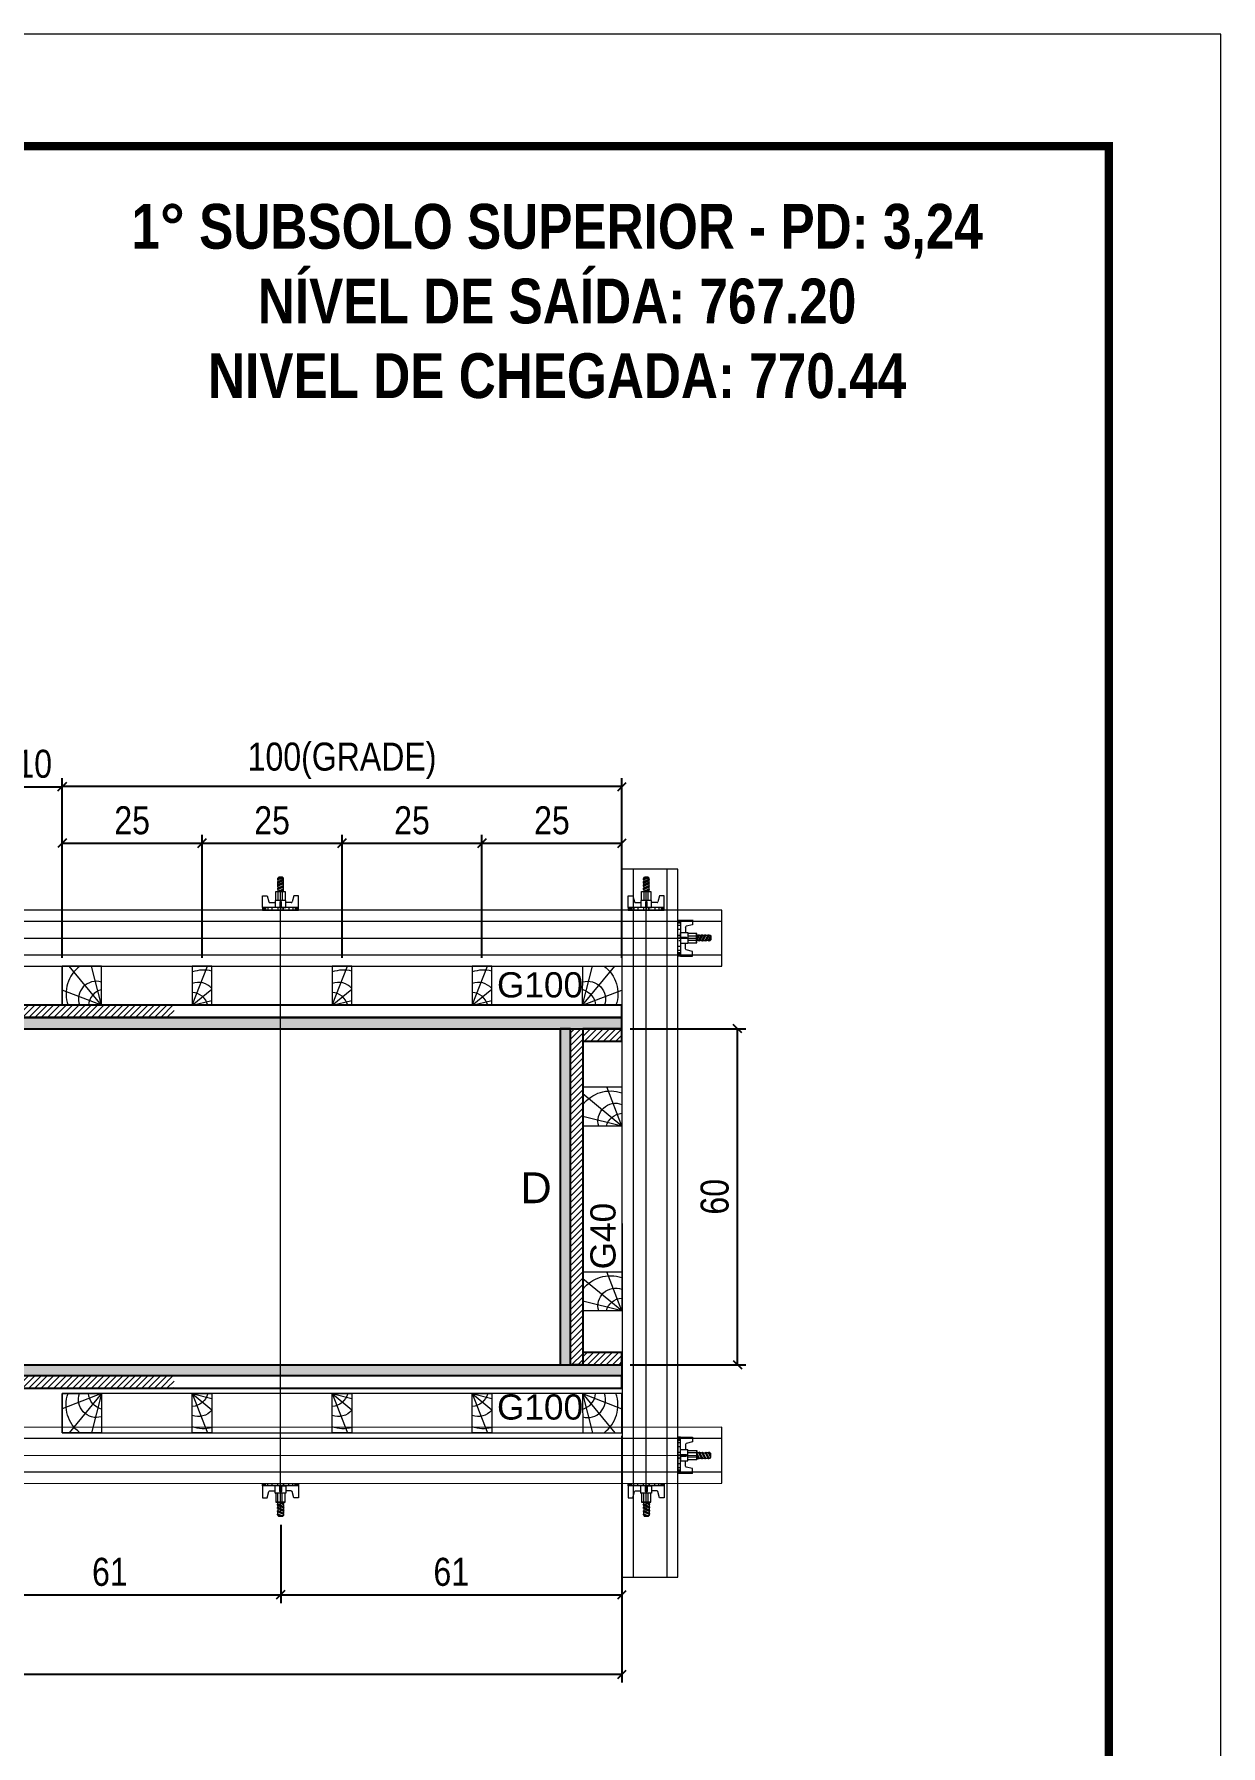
# Model space of a CAD drawing. Extents: x 14400 to 27878, y -21631 to 6985.
# Drawn here: x 20243 to 20667, y 2928 to 3539 of the extents above; entities that cross this region are included whole.
import ezdxf
from ezdxf.enums import TextEntityAlignment as Align

# ---------------------------------------------------------------- set-up
doc = ezdxf.new("R2010")
doc.units = 0
doc.linetypes.add('DASHED', pattern=[0.75, 0.5, -0.25])
for name, color, linetype in [('CHAPA', 1, 'Continuous'), ('COTA', 241, 'Continuous'), ('MEIO_PONT', 93, 'Continuous'), ('NOMENCLATURA', 7, 'Continuous'), ('SARRAFO', 251, 'Continuous'), ('TEXTO_GERAL', 7, 'Continuous')]:
    doc.layers.add(name, color=color, linetype=linetype)
for name, color, linetype, lineweight in [('Folhas', 255, 'Continuous', 9), ('Hachura', 251, 'Continuous', 9), ('Madeira', 126, 'Continuous', 18), ('Perfil Metálico', 224, 'Continuous', 18), ('SARRAFO DE PRESSAO', 251, 'DASHED', 9)]:
    doc.layers.add(name, color=color, linetype=linetype, lineweight=lineweight)
doc.styles.add('ARIAL', font='arial.ttf')
doc.styles.add('COTA TECNICA 2X', font='techl___.ttf', dxfattribs={"height": 10})
doc.styles.add('ROMANC', font='techb___.ttf', dxfattribs={"height": 2.5})
doc.styles.add('ROMANS', font='romans.shx')
doc.styles.add('SANSSERIF', font='sas_____.pfb')
doc.dimstyles.new('SECAO PILAR', dxfattribs={"dimtxt": 10, "dimasz": 3, "dimexe": 3, "dimexo": 3, "dimgap": 3, "dimtad": 1, "dimdec": 1, "dimlfac": 0.5, "dimzin": 12, "dimdsep": 46, "dimtxsty": 'COTA TECNICA 2X', "dimblk1": 'OBLIQUE', "dimblk2": 'OBLIQUE', "dimsah": 1, "dimcen": 0.9, "dimclrd": 256, "dimclre": 256, "dimclrt": 256, "dimadec": 1, "dimazin": 3, "dimtfac": 1, "dimtdec": 1, "dimtmove": 0, "dimatfit": 3, "dimfxl": 1, "dimtolj": 1, "dimtzin": 12, "dimarcsym": 0})
doc.dimstyles.new('SECÇÃO 2', dxfattribs={"dimtxt": 7, "dimasz": 6, "dimexe": 0.18, "dimexo": 2, "dimgap": -4, "dimtad": 3, "dimdec": 1, "dimlfac": 0.5, "dimzin": 12, "dimdsep": 46, "dimtxsty": 'ROMANS', "dimblk": 'ARCHTICK', "dimcen": 0.09, "dimse1": 1, "dimse2": 1, "dimsd1": 1, "dimsd2": 1, "dimclrd": 180, "dimclre": 5, "dimclrt": 1, "dimadec": 0, "dimazin": 3, "dimtfac": 1, "dimtdec": 1, "dimtofl": 0, "dimtmove": 0, "dimatfit": 3, "dimldrblk": 'ARCHTICK', "dimfxl": 1, "dimtolj": 1, "dimtzin": 0, "dimarcsym": 0})

# ---------------------------------------------------------------- blocks, each defined once
blk = doc.blocks.new('9999999999')
at = {"layer": 'Folhas'}
blk.add_lwpolyline([(98138.98, 34190.21), (99623.98, 34190.21), (99623.98, 35240.21), (98138.98, 35240.21)], close=True, dxfattribs=at)
at = {"layer": 'Folhas', "color": 30, "const_width": 3}
blk.add_lwpolyline([(98213.98, 34230.21), (99583.98, 34230.21), (99583.98, 35200.21), (98213.98, 35200.21)], close=True, dxfattribs=at)
blk = doc.blocks.new('*D1005')
at = {"layer": 'COTA', "color": 180, "lineweight": -2, "transparency": 16777216}
for p, q in [((20099.41, 3082.75), (20073.75, 3082.75)), ((20073.75, 3082.75), (20073.75, 3067.75)), ((20099.41, 3067.75), (20099.41, 3082.75)), ((20073.75, 3067.75), (20099.41, 3067.75))]:
    blk.add_line(p, q, dxfattribs=at)
at = {"layer": 'Defpoints', "color": 0, "transparency": 16777216}
for p in [(19612.97, 3063.75), (20430.97, 3063.75), (20430.97, 3063.75)]:
    blk.add_point(p, dxfattribs=at)
at = {"layer": 'COTA', "color": 1, "transparency": 16777216, "insert": (20086.58, 3075.25), "char_height": 7, "attachment_point": 5, "style": 'ROMANS'}
blk.add_mtext('\\A1;409', dxfattribs=at)
blk = doc.blocks.new('_ArchTick')
at = {"color": 0, "linetype": 'ByBlock', "const_width": 0.15}
blk.add_lwpolyline([(-0.5, -0.5), (0.5, 0.5)], dxfattribs=at)
blk = doc.blocks.new('_Oblique')
at = {"color": 0, "linetype": 'ByBlock', "lineweight": -2}
blk.add_line((-0.5, -0.5), (0.5, 0.5), dxfattribs=at)
blk = doc.blocks.new('*D1006')
at = {"layer": 'COTA', "lineweight": -2, "transparency": 16777216}
for p, q in [((19590.97, 3038.36), (19590.97, 2950.19)), ((20452.97, 3038.4), (20452.97, 2950.19)), ((19590.97, 2953.19), (20452.97, 2953.19))]:
    blk.add_line(p, q, dxfattribs=at)
at = {"layer": 'Defpoints', "color": 0, "transparency": 16777216}
for p in [(19590.97, 3041.36), (20452.97, 3041.4), (20452.97, 2953.19)]:
    blk.add_point(p, dxfattribs=at)
at = {"layer": 'COTA', "lineweight": -2, "transparency": 16777216, "xscale": 3, "yscale": 3, "zscale": 3, "rotation": 180}
blk.add_blockref('_Oblique', (19590.97, 2953.19), dxfattribs=at)
at = {"layer": 'COTA', "lineweight": -2, "transparency": 16777216, "xscale": 3, "yscale": 3, "zscale": 3}
blk.add_blockref('_Oblique', (20452.97, 2953.19), dxfattribs=at)
at = {"layer": 'COTA', "transparency": 16777216, "insert": (20021.97, 2961.41), "char_height": 10, "attachment_point": 5, "style": 'COTA TECNICA 2X'}
blk.add_mtext('\\A1;431 - PAINEL', dxfattribs=at)
blk = doc.blocks.new('*D1008')
at = {"layer": 'COTA', "lineweight": -2, "transparency": 16777216}
for p, q in [((20452.97, 3038.35), (20452.97, 2978.61)), ((20331.04, 3006.58), (20331.04, 2978.61)), ((20331.04, 2981.61), (20452.97, 2981.61))]:
    blk.add_line(p, q, dxfattribs=at)
at = {"layer": 'Defpoints', "color": 0, "transparency": 16777216}
for p in [(20452.97, 3041.35), (20331.04, 3009.58), (20452.97, 2981.61)]:
    blk.add_point(p, dxfattribs=at)
at = {"layer": 'COTA', "lineweight": -2, "transparency": 16777216, "xscale": 3, "yscale": 3, "zscale": 3, "rotation": 180}
blk.add_blockref('_Oblique', (20331.04, 2981.61), dxfattribs=at)
at = {"layer": 'COTA', "lineweight": -2, "transparency": 16777216, "xscale": 3, "yscale": 3, "zscale": 3}
blk.add_blockref('_Oblique', (20452.97, 2981.61), dxfattribs=at)
at = {"layer": 'COTA', "transparency": 16777216, "insert": (20392, 2989.71), "char_height": 10, "attachment_point": 5, "style": 'COTA TECNICA 2X'}
blk.add_mtext('\\A1;61', dxfattribs=at)
blk = doc.blocks.new('C')
at = {"layer": 'Hachura', "color": 0}
for p, q in [((0, 3.22), (0, -3.22)), ((0.45, 3.22), (0, 3.22)), ((0.46, 3.16), (0, 3.16)), ((0.45, -3.23), (0.45, 3.22)), ((0.45, 3.22), (2.58, 3.22)), ((2.58, 3.22), (2.58, 2.39)), ((0.46, 3.05), (0, 3.05)), ((0.46, 2.88), (0, 2.88)), ((0, 2.75), (0, -1.16)), ((0.46, 2.65), (0, 2.65)), ((0.46, 2.23), (0, 2.23)), ((0.46, 1.51), (0, 1.51)), ((0.39, 0.49), (0.17, 0.49)), ((1.74, 0.97), (0.45, 0.97)), ((1.45, 0.1), (0.45, 0.1)), ((1.35, 1.94), (1.35, 0.96)), ((2.58, 2.39), (1.47, 2.09)), ((1.74, -0.97), (1.74, 0.97)), ((1.74, 0.97), (1.74, 0.84)), ((1.74, 0.97), (1.74, 0.84)), ((1.74, 0.84), (3.35, 0.84)), ((3.35, 0.45), (1.74, 0.45)), ((3.32, 0.84), (3.32, -0.84)), ((3.35, 0.84), (3.35, -0.84)), ((3.68, 0.45), (3.35, 0.45)), ((3.84, -0.52), (3.35, 0.45)), ((3.35, 0.06), (3.67, -0.57)), ((3.68, 0.45), (4.16, -0.52)), ((3.72, 0.5), (4.25, -0.57)), ((4.37, -0.55), (3.83, 0.53)), ((4.15, 0.45), (3.93, 0.45)), ((4.42, -0.52), (3.93, 0.45)), ((4.15, 0.45), (4.26, 0.45)), ((4.26, 0.45), (4.74, -0.52)), ((4.3, 0.5), (4.83, -0.57)), ((4.95, -0.55), (4.41, 0.53)), ((4.51, 0.45), (4.84, 0.45)), ((5, -0.52), (4.51, 0.45)), ((4.84, 0.45), (5.32, -0.52)), ((4.88, 0.5), (5.41, -0.57)), ((5.53, -0.55), (4.99, 0.53)), ((5.58, -0.52), (5.09, 0.45)), ((5.42, 0.45), (5.09, 0.45)), ((5.58, -0.52), (5.09, 0.45)), ((5.42, 0.45), (5.74, -0.19)), ((5.46, 0.5), (5.74, -0.07)), ((5.74, 0.19), (5.57, 0.53)), ((5.74, 0.32), (5.68, 0.45)), ((5.68, 0.45), (5.74, 0.45)), ((5.74, 0.45), (5.9, 0.29)), ((5.74, 0.45), (5.74, -0.52)), ((5.9, -0.36), (5.9, 0.29)), ((0.45, 0), (0, 0)), ((0.46, -1.52), (0, -1.52)), ((0.46, -2.23), (0, -2.23)), ((0.46, -2.65), (0, -2.65)), ((0.46, -2.88), (0, -2.88)), ((0.46, -3.05), (0, -3.05)), ((0.08, -0.48), (0.29, -0.48)), ((0.29, -0.48), (0.4, -0.48)), ((0.45, 0), (0.45, -0.97)), ((0.45, -0.16), (1.45, -0.16)), ((0.45, -0.65), (0.45, -0.32)), ((0.45, -3.23), (0.45, -0.65)), ((0.45, -0.97), (1.74, -0.97)), ((1.35, -1.94), (1.35, -0.97)), ((2.58, -2.39), (1.47, -2.1)), ((3.35, -0.32), (1.74, -0.32)), ((3.35, -0.84), (1.74, -0.84)), ((2.58, -3.23), (2.58, -2.39)), ((3.35, -0.07), (3.58, -0.52)), ((3.35, -0.52), (3.58, -0.52)), ((3.84, -0.52), (4.16, -0.52)), ((4.42, -0.52), (4.74, -0.52)), ((4.63, -0.52), (4.74, -0.52)), ((5, -0.52), (5.32, -0.52)), ((5.58, -0.52), (5.74, -0.52)), ((5.74, -0.52), (5.9, -0.36)), ((5.74, -0.52), (5.74, -0.52)), ((0.46, -3.16), (0, -3.16)), ((0, -3.22), (2.57, -3.22))]:
    blk.add_line(p, q, dxfattribs=at)
for centre, radius, start, end in [((1.52, 1.94), 0.161, 104.7436, 180), ((1.44, -0.03), 0.129, 272.695, 87.305), ((3.81, 0.39), 0.143, 25.5688, 154.4312), ((4.39, 0.39), 0.143, 25.5688, 154.4312), ((4.97, 0.39), 0.143, 25.5688, 154.4312), ((5.55, 0.39), 0.143, 25.5688, 154.4312), ((0.17, -0.37), 0.174, 221.744, 317.8592), ((1.52, -1.94), 0.161, 180, 255.2564), ((3.71, -0.4), 0.174, 222.1408, 318.256), ((4.29, -0.4), 0.174, 222.1408, 318.256), ((4.87, -0.4), 0.174, 222.1408, 318.256), ((5.45, -0.4), 0.174, 222.1408, 318.256), ((5.61, -0.4), 0.174, 317.8592, 318.256)]:
    blk.add_arc(centre, radius, start, end, dxfattribs=at)
blk = doc.blocks.new('*D1028')
at = {"layer": 'COTA', "lineweight": -2, "transparency": 16777216}
for p, q in [((20455.97, 3183.75), (20497.27, 3183.75)), ((20494.27, 3063.75), (20494.27, 3183.75)), ((20455.97, 3063.75), (20497.27, 3063.75))]:
    blk.add_line(p, q, dxfattribs=at)
at = {"layer": 'Defpoints', "color": 0, "transparency": 16777216}
for p in [(20452.97, 3183.75), (20494.27, 3183.75), (20452.97, 3063.75)]:
    blk.add_point(p, dxfattribs=at)
at = {"layer": 'COTA', "lineweight": -2, "transparency": 16777216, "xscale": 3, "yscale": 3, "zscale": 3}
for p, rotation in [((20494.27, 3183.75), 90), ((20494.27, 3063.75), 270)]:
    blk.add_blockref('_Oblique', p, dxfattribs=dict(at, rotation=rotation))
at = {"layer": 'COTA', "transparency": 16777216, "insert": (20486.16, 3123.75), "char_height": 10, "attachment_point": 5, "rotation": 90, "style": 'COTA TECNICA 2X'}
blk.add_mtext('\\A1;60', dxfattribs=at)
blk = doc.blocks.new('PONTALETE')
at = {"layer": 'Madeira'}
for q in [(2.71, 7), (7, 5.76), (7, 1.74)]:
    blk.add_line((0, 0), q, dxfattribs=at)
blk.add_lwpolyline([(0, 0), (7, 0), (7, 7), (0, 7)], close=True, dxfattribs=at)
for centre, radius, start, end in [((2.04, 0.06), 6.23, 37.2818, 109.0913), ((1.09, 0.9), 3.19, 343.603, 109.9847), ((-0.21, -0.78), 3.09, 14.6322, 86.0383)]:
    blk.add_arc(centre, radius, start, end, dxfattribs=at)
blk = doc.blocks.new('MEIO PONTALETE')
at = {"layer": 'Madeira'}
for q in [(2.71, 7), (3.5, 2.88), (3.5, 0.87)]:
    blk.add_line((0, 0), q, dxfattribs=at)
blk.add_lwpolyline([(0, 0), (3.5, 0), (3.5, 7), (0, 7)], close=True, dxfattribs=at)
for centre, radius, start, end in [((2.04, 0.06), 6.23, 76.4499, 109.0913), ((1.09, 0.9), 3.19, 40.9063, 109.9847), ((-0.21, -0.78), 3.09, 14.6322, 86.0383)]:
    blk.add_arc(centre, radius, start, end, dxfattribs=at)
blk = doc.blocks.new('*D1020')
at = {"layer": 'COTA', "lineweight": -2, "transparency": 16777216}
for p, q in [((20232.96, 3209.14), (20232.96, 3273.23)), ((20252.97, 3209.11), (20252.97, 3273.23)), ((20232.96, 3270.23), (20252.97, 3270.23))]:
    blk.add_line(p, q, dxfattribs=at)
at = {"layer": 'Defpoints', "color": 0, "transparency": 16777216}
for p in [(20252.97, 3270.23), (20232.96, 3206.14), (20252.97, 3206.11)]:
    blk.add_point(p, dxfattribs=at)
at = {"layer": 'COTA', "lineweight": -2, "transparency": 16777216, "xscale": 3, "yscale": 3, "zscale": 3, "rotation": 180}
blk.add_blockref('_Oblique', (20232.96, 3270.23), dxfattribs=at)
at = {"layer": 'COTA', "lineweight": -2, "transparency": 16777216, "xscale": 3, "yscale": 3, "zscale": 3}
blk.add_blockref('_Oblique', (20252.97, 3270.23), dxfattribs=at)
at = {"layer": 'COTA', "transparency": 16777216, "insert": (20242.97, 3278.34), "char_height": 10, "attachment_point": 5, "style": 'COTA TECNICA 2X'}
blk.add_mtext('\\A1;10', dxfattribs=at)
blk = doc.blocks.new('*D1021')
at = {"layer": 'COTA', "lineweight": -2, "transparency": 16777216}
for p, q in [((20252.97, 3209.13), (20252.97, 3253.06)), ((20302.97, 3209.12), (20302.97, 3253.06)), ((20252.97, 3250.06), (20302.97, 3250.06))]:
    blk.add_line(p, q, dxfattribs=at)
at = {"layer": 'Defpoints', "color": 0, "transparency": 16777216}
for p in [(20302.97, 3250.06), (20252.97, 3206.13), (20302.97, 3206.12)]:
    blk.add_point(p, dxfattribs=at)
at = {"layer": 'COTA', "lineweight": -2, "transparency": 16777216, "xscale": 3, "yscale": 3, "zscale": 3, "rotation": 180}
blk.add_blockref('_Oblique', (20252.97, 3250.06), dxfattribs=at)
at = {"layer": 'COTA', "lineweight": -2, "transparency": 16777216, "xscale": 3, "yscale": 3, "zscale": 3}
blk.add_blockref('_Oblique', (20302.97, 3250.06), dxfattribs=at)
at = {"layer": 'COTA', "transparency": 16777216, "insert": (20277.97, 3258.17), "char_height": 10, "attachment_point": 5, "style": 'COTA TECNICA 2X'}
blk.add_mtext('\\A1;25', dxfattribs=at)
blk = doc.blocks.new('*D1022')
at = {"layer": 'COTA', "lineweight": -2, "transparency": 16777216}
for p, q in [((20252.97, 3209.13), (20252.97, 3273.25)), ((20452.97, 3209.1), (20452.97, 3273.25)), ((20452.97, 3270.25), (20252.97, 3270.25))]:
    blk.add_line(p, q, dxfattribs=at)
at = {"layer": 'Defpoints', "color": 0, "transparency": 16777216}
for p in [(20252.97, 3270.25), (20252.97, 3206.13), (20452.97, 3206.1)]:
    blk.add_point(p, dxfattribs=at)
at = {"layer": 'COTA', "lineweight": -2, "transparency": 16777216, "xscale": 3, "yscale": 3, "zscale": 3, "rotation": 180}
blk.add_blockref('_Oblique', (20252.97, 3270.25), dxfattribs=at)
at = {"layer": 'COTA', "lineweight": -2, "transparency": 16777216, "xscale": 3, "yscale": 3, "zscale": 3}
blk.add_blockref('_Oblique', (20452.97, 3270.25), dxfattribs=at)
at = {"layer": 'COTA', "transparency": 16777216, "insert": (20352.97, 3279.47), "char_height": 10, "attachment_point": 5, "style": 'COTA TECNICA 2X'}
blk.add_mtext('\\A1;100(GRADE)', dxfattribs=at)
blk = doc.blocks.new('*D1023')
at = {"layer": 'COTA', "lineweight": -2, "transparency": 16777216}
for p, q in [((20302.97, 3209.12), (20302.97, 3253.06)), ((20352.97, 3209.12), (20352.97, 3253.06)), ((20302.97, 3250.06), (20352.97, 3250.06))]:
    blk.add_line(p, q, dxfattribs=at)
at = {"layer": 'Defpoints', "color": 0, "transparency": 16777216}
for p in [(20352.97, 3250.06), (20302.97, 3206.12), (20352.97, 3206.12)]:
    blk.add_point(p, dxfattribs=at)
at = {"layer": 'COTA', "lineweight": -2, "transparency": 16777216, "xscale": 3, "yscale": 3, "zscale": 3, "rotation": 180}
blk.add_blockref('_Oblique', (20302.97, 3250.06), dxfattribs=at)
at = {"layer": 'COTA', "lineweight": -2, "transparency": 16777216, "xscale": 3, "yscale": 3, "zscale": 3}
blk.add_blockref('_Oblique', (20352.97, 3250.06), dxfattribs=at)
at = {"layer": 'COTA', "transparency": 16777216, "insert": (20327.97, 3258.17), "char_height": 10, "attachment_point": 5, "style": 'COTA TECNICA 2X'}
blk.add_mtext('\\A1;25', dxfattribs=at)
blk = doc.blocks.new('*D1024')
at = {"layer": 'COTA', "lineweight": -2, "transparency": 16777216}
for p, q in [((20352.97, 3209.12), (20352.97, 3253.06)), ((20402.97, 3209.12), (20402.97, 3253.06)), ((20352.97, 3250.06), (20402.97, 3250.06))]:
    blk.add_line(p, q, dxfattribs=at)
at = {"layer": 'Defpoints', "color": 0, "transparency": 16777216}
for p in [(20402.97, 3250.06), (20352.97, 3206.12), (20402.97, 3206.12)]:
    blk.add_point(p, dxfattribs=at)
at = {"layer": 'COTA', "lineweight": -2, "transparency": 16777216, "xscale": 3, "yscale": 3, "zscale": 3, "rotation": 180}
blk.add_blockref('_Oblique', (20352.97, 3250.06), dxfattribs=at)
at = {"layer": 'COTA', "lineweight": -2, "transparency": 16777216, "xscale": 3, "yscale": 3, "zscale": 3}
blk.add_blockref('_Oblique', (20402.97, 3250.06), dxfattribs=at)
at = {"layer": 'COTA', "transparency": 16777216, "insert": (20377.97, 3258.17), "char_height": 10, "attachment_point": 5, "style": 'COTA TECNICA 2X'}
blk.add_mtext('\\A1;25', dxfattribs=at)
blk = doc.blocks.new('*D1025')
at = {"layer": 'COTA', "lineweight": -2, "transparency": 16777216}
for p, q in [((20402.97, 3209.12), (20402.97, 3253.06)), ((20452.97, 3209.12), (20452.97, 3253.06)), ((20402.97, 3250.06), (20452.97, 3250.06))]:
    blk.add_line(p, q, dxfattribs=at)
at = {"layer": 'Defpoints', "color": 0, "transparency": 16777216}
for p in [(20452.97, 3250.06), (20402.97, 3206.12), (20452.97, 3206.12)]:
    blk.add_point(p, dxfattribs=at)
at = {"layer": 'COTA', "lineweight": -2, "transparency": 16777216, "xscale": 3, "yscale": 3, "zscale": 3, "rotation": 180}
blk.add_blockref('_Oblique', (20402.97, 3250.06), dxfattribs=at)
at = {"layer": 'COTA', "lineweight": -2, "transparency": 16777216, "xscale": 3, "yscale": 3, "zscale": 3}
blk.add_blockref('_Oblique', (20452.97, 3250.06), dxfattribs=at)
at = {"layer": 'COTA', "transparency": 16777216, "insert": (20427.97, 3258.17), "char_height": 10, "attachment_point": 5, "style": 'COTA TECNICA 2X'}
blk.add_mtext('\\A1;25', dxfattribs=at)
blk = doc.blocks.new('*D1026')
at = {"layer": 'COTA', "lineweight": -2, "transparency": 16777216}
for p, q in [((20209, 3006.9), (20209, 2978.61)), ((20331.04, 3006.58), (20331.04, 2978.61)), ((20209, 2981.61), (20331.04, 2981.61))]:
    blk.add_line(p, q, dxfattribs=at)
at = {"layer": 'Defpoints', "color": 0, "transparency": 16777216}
for p in [(20209, 3009.9), (20331.04, 3009.58), (20331.04, 2981.61)]:
    blk.add_point(p, dxfattribs=at)
at = {"layer": 'COTA', "lineweight": -2, "transparency": 16777216, "xscale": 3, "yscale": 3, "zscale": 3, "rotation": 180}
blk.add_blockref('_Oblique', (20209, 2981.61), dxfattribs=at)
at = {"layer": 'COTA', "lineweight": -2, "transparency": 16777216, "xscale": 3, "yscale": 3, "zscale": 3}
blk.add_blockref('_Oblique', (20331.04, 2981.61), dxfattribs=at)
at = {"layer": 'COTA', "transparency": 16777216, "insert": (20270.02, 2989.71), "char_height": 10, "attachment_point": 5, "style": 'COTA TECNICA 2X'}
blk.add_mtext('\\A1;61', dxfattribs=at)

msp = doc.modelspace()

# ---------------------------------------------------------------- hatches: boundary and pattern name
at = {"layer": 'Hachura'}
h = msp.add_hatch(dxfattribs=at)
h.set_pattern_fill('ANSI31', color=256, scale=0.5, angle=180, style=0)
h.set_pattern_definition([(225, (10499.0154, -19737.2582), (1.12253202, -1.12253202), [])])
h.paths.add_polyline_path([(20292.95, 3192.28), (20292.97, 3187.88), (19590.95, 3187.74), (19590.95, 3192.14)])
h = msp.add_hatch(color=256, dxfattribs=at)
h.dxf.hatch_style = 1
h.paths.add_polyline_path([(20452.97, 3183.75), (20452.97, 3187.75), (19590.97, 3187.75), (19590.97, 3183.75)])
h = msp.add_hatch(color=256, dxfattribs=at)
h.dxf.hatch_style = 1
h.paths.add_polyline_path([(20430.97, 3063.75), (20434.57, 3063.75), (20434.57, 3183.75), (20430.97, 3183.75)])
h = msp.add_hatch(dxfattribs=at)
h.set_pattern_fill('ANSI31', color=256, scale=0.5, angle=180, style=0)
h.set_pattern_definition([(225, (11296.6154, -19825.6748), (1.12253202, -1.12253202), [])])
h.paths.add_polyline_path([(20434.57, 3063.73), (20438.97, 3063.73), (20438.97, 3183.73), (20434.57, 3183.73)])
h = msp.add_hatch(dxfattribs=at)
h.set_pattern_fill('ANSI31', color=256, scale=0.5, angle=180, style=0)
h.set_pattern_definition([(225, (11315.0154, -19745.6582), (1.12253202, -1.12253202), [])])
h.paths.add_polyline_path([(20452.97, 3183.75), (20452.97, 3179.35), (20438.97, 3179.35), (20438.97, 3183.75)])
h = msp.add_hatch(color=256, dxfattribs=at)
h.dxf.hatch_style = 1
h.paths.add_polyline_path([(20452.97, 3063.75), (20452.97, 3059.75), (19590.97, 3059.75), (19590.97, 3063.75)])
h = msp.add_hatch(dxfattribs=at)
h.set_pattern_fill('ANSI31', color=256, scale=0.5, angle=180, style=0)
h.set_pattern_definition([(225, (10950.0154, -19827.6582), (1.12253202, -1.12253202), [])])
h.paths.add_polyline_path([(20438.97, 3063.75), (20438.97, 3068.15), (20452.97, 3068.15), (20452.97, 3063.75)])
h = msp.add_hatch(dxfattribs=at)
h.set_pattern_fill('ANSI31', color=256, scale=0.5, angle=180, style=0)
h.set_pattern_definition([(225, (10499.0154, -19869.6582), (1.12253202, -1.12253202), [])])
h.paths.add_polyline_path([(20292.95, 3059.88), (20292.97, 3055.48), (19590.97, 3055.35), (19590.97, 3059.75)])

# ---------------------------------------------------------------- linework, layer by layer
at = {"layer": 'CHAPA'}
for points in [[(20452.97, 3183.75), (20452.97, 3187.75), (19590.97, 3187.75), (19590.97, 3183.75)], [(20430.97, 3063.75), (20434.57, 3063.75), (20434.57, 3183.75), (20430.97, 3183.75)], [(20452.97, 3063.75), (20452.97, 3059.75), (19590.97, 3059.75), (19590.97, 3063.75)]]:
    msp.add_lwpolyline(points, close=True, dxfattribs=at)
at = {"layer": 'Hachura'}
for p, q in [((20330.97, 3010.58), (20330.97, 3233.12)), ((20461.66, 3010.58), (20461.66, 3233.12)), ((19560.48, 3216.15), (20480, 3216.17)), ((19560.48, 3031.35), (20480, 3031.4))]:
    msp.add_line(p, q, dxfattribs=at)
at = {"layer": 'Madeira'}
for points in [[(20252.96, 3192.15), (20252.97, 3206.15), (20452.97, 3206.15), (20452.95, 3192.15)], [(20452.97, 3082.97), (20438.97, 3082.97), (20438.97, 3162.96), (20452.97, 3162.96)], [(20252.96, 3053.45), (20252.97, 3039.45), (20452.97, 3039.45), (20452.95, 3053.45)]]:
    msp.add_lwpolyline(points, close=True, dxfattribs=at)
at = {"layer": 'Perfil Metálico'}
for p, q in [((20457.01, 3240.75), (20457.01, 2987.85)), ((20469.01, 3240.75), (20469.01, 2987.85)), ((20488.69, 3222.09), (19555.25, 3222.09)), ((20488.69, 3210.09), (19555.25, 3210.09)), ((20488.69, 3037.35), (19555.25, 3037.35)), ((20488.69, 3025.35), (19555.25, 3025.35))]:
    msp.add_line(p, q, dxfattribs=at)
for points in [[(20472.95, 3240.75), (20452.95, 3240.75), (20453.01, 2987.85), (20473.01, 2987.85)], [(20488.69, 3206.15), (20488.69, 3226.15), (19555.25, 3226.09), (19555.25, 3206.09)], [(19555.25, 3041.35), (19555.25, 3021.35), (20488.69, 3021.41), (20488.69, 3041.41)]]:
    msp.add_lwpolyline(points, close=True, dxfattribs=at)
at = {"layer": 'SARRAFO'}
for points in [[(19590.97, 3187.75), (20452.97, 3187.75), (20452.95, 3192.15), (19590.97, 3192.15)], [(19590.97, 3187.75), (20452.97, 3187.75), (20452.95, 3192.15), (19590.97, 3192.15)], [(20438.97, 3183.73), (20438.97, 3063.73), (20434.57, 3063.73), (20434.57, 3183.73)], [(20438.97, 3183.73), (20438.97, 3063.73), (20434.57, 3063.73), (20434.57, 3183.73)], [(20438.97, 3179.35), (20452.97, 3179.35), (20452.97, 3183.75), (20438.97, 3183.75)], [(20438.97, 3179.35), (20452.97, 3179.35), (20452.97, 3183.75), (20438.97, 3183.75)], [(20452.97, 3068.15), (20438.97, 3068.15), (20438.97, 3063.75), (20452.97, 3063.75)], [(20452.97, 3068.15), (20438.97, 3068.15), (20438.97, 3063.75), (20452.97, 3063.75)], [(19590.97, 3055.35), (20452.97, 3055.35), (20452.95, 3059.75), (19590.97, 3059.75)], [(19590.97, 3055.35), (20452.97, 3055.35), (20452.95, 3059.75), (19590.97, 3059.75)]]:
    msp.add_lwpolyline(points, close=True, dxfattribs=at)

# ---------------------------------------------------------------- block references
at = {"layer": 'Hachura', "linetype": 'Continuous', "yscale": 2, "zscale": 2}
for p, xscale, rotation in [((20330.96, 3226.12), 2, 90.00000000000001), ((20461.65, 3226.12), 2, 90.00000000000001), ((20473, 3216.16), -2, 180), ((20330.97, 3021.38), -2, 90), ((20461.66, 3021.38), -2, 90)]:
    msp.add_blockref('C', p, dxfattribs=dict(at, xscale=xscale, rotation=rotation))
at = {"layer": 'Hachura', "linetype": 'Continuous', "xscale": 2, "yscale": 2, "zscale": 2}
msp.add_blockref('C', (20473, 3031.41), dxfattribs=at)
at = {"layer": 'Madeira'}
for name, p, xscale, yscale, zscale, rotation in [('PONTALETE', (20266.96, 3192.15), 2, 2, 2, 89.93708930310329), ('MEIO PONTALETE', (20299.46, 3192.15), 1.999999997962732, 1.999999997962732, 1.999999997962732, 359.9370893031033), ('MEIO PONTALETE', (20349.46, 3192.15), 1.999999997962732, 1.999999997962732, 1.999999997962732, 359.9370893031033), ('MEIO PONTALETE', (20399.46, 3192.15), 1.999999997962732, 1.999999997962732, 1.999999997962732, 359.9370893031033), ('PONTALETE', (20438.95, 3192.17), -2, 2, 2, 269.9370893031033), ('PONTALETE', (20266.96, 3053.46), -2, 2, 2, 90.0629106968967), ('MEIO PONTALETE', (20299.46, 3053.45), -1.999999997962732, 1.999999997962732, 1.999999997962732, 180.0629106968967), ('MEIO PONTALETE', (20349.46, 3053.45), -1.999999997962732, 1.999999997962732, 1.999999997962732, 180.0629106968967), ('MEIO PONTALETE', (20399.46, 3053.45), -1.999999997962732, 1.999999997962732, 1.999999997962732, 180.0629106968967), ('PONTALETE', (20438.95, 3053.44), 2, 2, 2, 270.0629106968967)]:
    msp.add_blockref(name, p, dxfattribs=dict(at, xscale=xscale, yscale=yscale, zscale=zscale, rotation=rotation))
at = {"layer": 'MEIO_PONT', "xscale": -2, "yscale": 2, "zscale": 2}
for p in [(20452.97, 3148.96), (20452.97, 3082.97)]:
    msp.add_blockref('PONTALETE', p, dxfattribs=at)
at = {"layer": 'SARRAFO DE PRESSAO', "color": 6, "linetype": 'ByBlock'}
msp.add_blockref('9999999999', (-78957.01, -31701.2), dxfattribs=at)

# ---------------------------------------------------------------- texts
at = {"layer": 'NOMENCLATURA', "color": 2, "insert": (20429.81, 3505.06), "char_height": 16, "attachment_point": 2, "style": 'ROMANC'}
msp.add_mtext_dynamic_manual_height_columns('\\P1° SUBSOLO SUPERIOR - PD: 3,24\\PNÍVEL DE SAÍDA: 767.20\\PNIVEL DE CHEGADA: 770.44', width=432.3511, gutter_width=1, heights=[0], dxfattribs=at)
at = {"layer": 'TEXTO_GERAL', "color": 0, "linetype": 'Continuous', "style": 'SANSSERIF'}
for p in [(20408.35, 3199.45), (20408.35, 3048.66)]:
    msp.add_text('G100', height=9, dxfattribs=at).set_placement(p, align=Align.MIDDLE_LEFT)
at = {"layer": 'TEXTO_GERAL', "style": 'ARIAL'}
msp.add_text('D', height=11, dxfattribs=at).set_placement((20422.33, 3126.96), align=Align.MIDDLE_CENTER)
at = {"layer": 'TEXTO_GERAL', "color": 0, "linetype": 'Continuous', "insert": (20450.83, 3097.82), "char_height": 9, "width": 285.3299, "attachment_point": 7, "rotation": 90, "style": 'SANSSERIF'}
msp.add_mtext('G40', dxfattribs=at)

# ---------------------------------------------------------------- dimensions: what is measured, and where the dimension line sits
at = {"layer": 'COTA'}
for base, p1, p2, dimstyle, picture, middle in [((20252.97, 3270.23), (20232.96, 3206.14), (20252.97, 3206.11), 'SECAO PILAR', '*D1020', (20242.97, 3270.23)), ((20430.97, 3063.75), (19612.97, 3063.75), (20430.97, 3063.75), 'SECÇÃO 2', '*D1005', (20086.58, 3063.75))]:
    dim = msp.add_linear_dim(base=base, p1=p1, p2=p2, dimstyle=dimstyle, dxfattribs=at)
    dim.commit()
    dim.dimension.update_dxf_attribs({"geometry": picture, "text_midpoint": middle, "dimtype": 160})
for base, p1, p2, text, picture, middle in [((20252.97, 3270.25), (20452.97, 3206.1), (20252.97, 3206.13), '<>(GRADE)', '*D1022', (20352.97, 3279.47)), ((20452.97, 2953.19), (19590.97, 3041.36), (20452.97, 3041.4), '<> - PAINEL', '*D1006', (20021.97, 2961.41))]:
    dim = msp.add_linear_dim(base=base, p1=p1, p2=p2, text=text, dimstyle='SECAO PILAR', dxfattribs=at)
    dim.commit()
    dim.dimension.update_dxf_attribs({"geometry": picture, "text_midpoint": middle})
for base, p1, p2, picture, middle in [((20302.97, 3250.06), (20252.97, 3206.13), (20302.97, 3206.12), '*D1021', (20277.97, 3258.17)), ((20352.97, 3250.06), (20302.97, 3206.12), (20352.97, 3206.12), '*D1023', (20327.97, 3258.17)), ((20402.97, 3250.06), (20352.97, 3206.12), (20402.97, 3206.12), '*D1024', (20377.97, 3258.17)), ((20452.97, 3250.06), (20402.97, 3206.12), (20452.97, 3206.12), '*D1025', (20427.97, 3258.17)), ((20452.97, 2981.61), (20331.04, 3009.58), (20452.97, 3041.35), '*D1008', (20392, 2989.71)), ((20331.04, 2981.61), (20209, 3009.9), (20331.04, 3009.58), '*D1026', (20270.02, 2989.71))]:
    dim = msp.add_linear_dim(base=base, p1=p1, p2=p2, dimstyle='SECAO PILAR', dxfattribs=at)
    dim.commit()
    dim.dimension.update_dxf_attribs({"geometry": picture, "text_midpoint": middle})
dim = msp.add_linear_dim(base=(20494.27, 3183.75), p1=(20452.97, 3063.75), p2=(20452.97, 3183.75), angle=90, dimstyle='SECAO PILAR', dxfattribs=at)
dim.commit()
dim.dimension.update_dxf_attribs({"geometry": '*D1028', "text_midpoint": (20486.16, 3123.75)})

doc.saveas('drawing.dxf')
